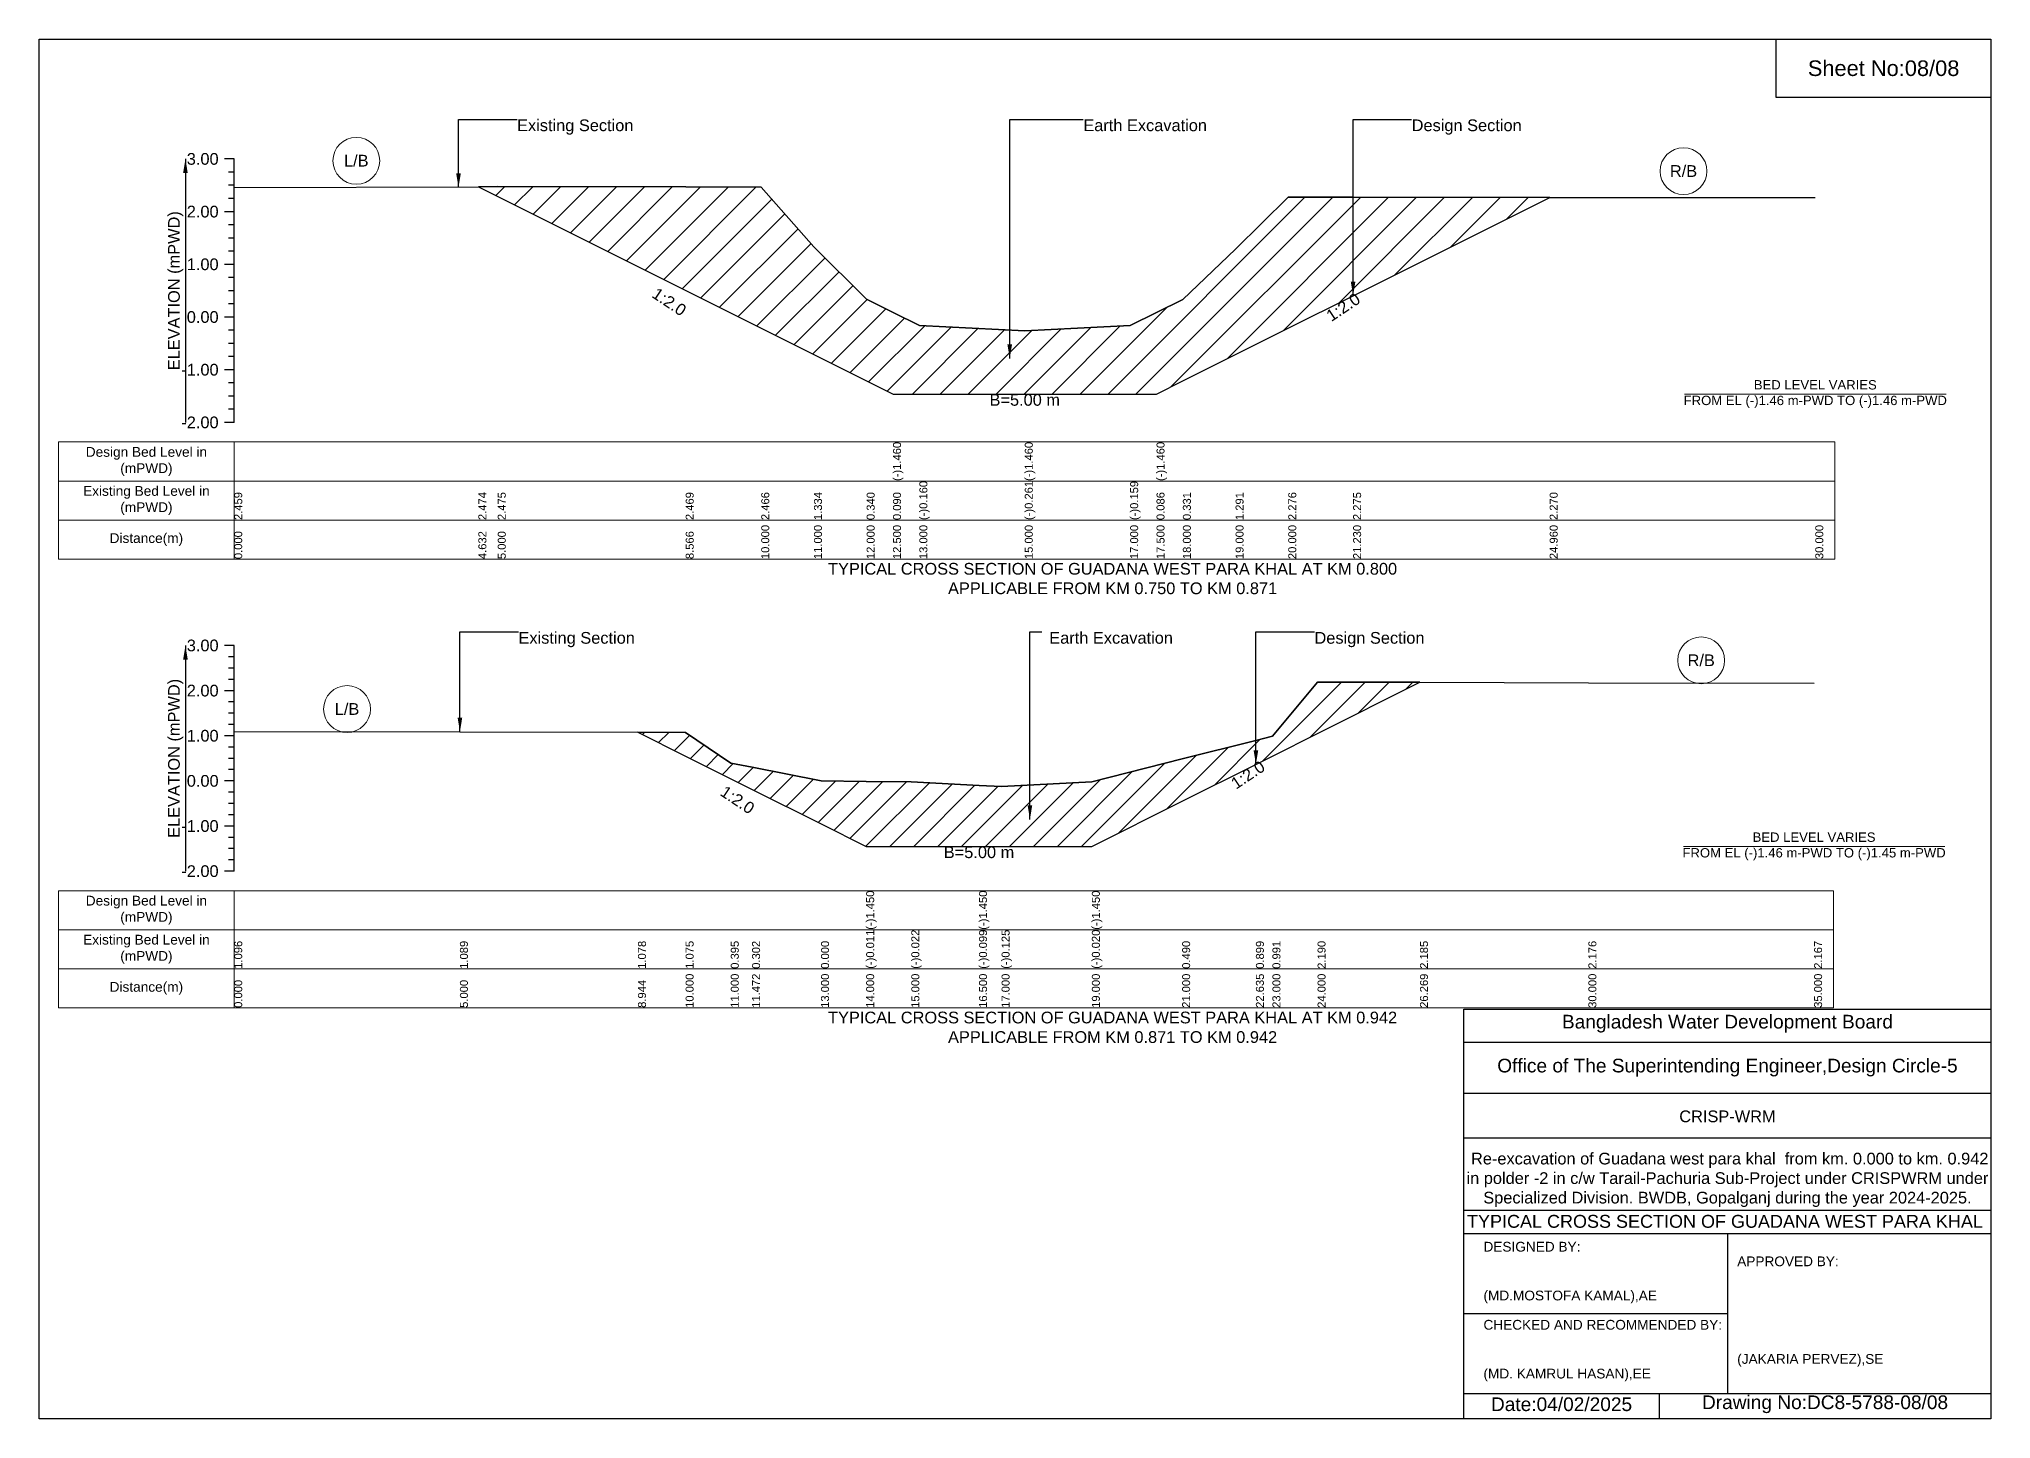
# Model space of a CAD drawing. Header units: inches. Extents: x 91000 to 188000, y -5656 to 0.
# Drawn here: x 170000 to 178000, y -5656 to 0 of the extents above; entities that cross this region are included whole.
import ezdxf

# ---------------------------------------------------------------- set-up
doc = ezdxf.new("R2010")
doc.units = ezdxf.units.IN
doc.header["$LTSCALE"] = 7
doc.header["$MEASUREMENT"] = 0
for name, color, linetype, lineweight in [('Cross section Data Border', 7, 'Continuous', 9), ('Cross Section Labels', 7, 'Continuous', 9), ('Existing_Bed_Level for Xsection', 7, 'Continuous', 25)]:
    doc.layers.add(name, color=color, linetype=linetype, lineweight=lineweight)
doc.styles.get("Standard").update_dxf_attribs({"font": 'arial.ttf'})
doc.dimstyles.get("Standard").update_dxf_attribs({"dimtxt": 0.18, "dimasz": 0.18, "dimexe": 0.18, "dimexo": 0.0625, "dimgap": 0.09, "dimtad": 0, "dimtih": 1, "dimtoh": 1, "dimdec": 4, "dimzin": 0, "dimdsep": 46, "dimtxsty": 'Standard', "dimcen": 0.09, "dimadec": 0, "dimazin": 0, "dimtfac": 1, "dimtdec": 4, "dimtofl": 0, "dimtmove": 0, "dimatfit": 3, "dimfxl": 1, "dimtolj": 1, "dimtzin": 0, "dimarcsym": 0})

msp = doc.modelspace()

# ---------------------------------------------------------------- hatches: boundary and pattern name
at = {"layer": 'Existing_Bed_Level for Xsection'}
h = msp.add_hatch(dxfattribs=at)
h.set_pattern_fill('ANSI31', color=256, scale=648, style=0)
h.paths.add_polyline_path([(171800.6, -605.3), (171880, -645), (172650.3, -1030.1), (172960, -1185), (173176, -1293), (173392, -1401), (173500, -1455), (173608, -1455), (174040, -1455), (174472, -1455), (174580, -1455), (174688, -1401), (174904, -1293), (175120, -1185), (175385.7, -1052.1), (176191.4, -649.3), (175385.7, -648.3), (175120, -648), (174904, -860.8), (174688, -1068.1), (174580, -1121), (174472, -1174), (174040, -1196), (173608, -1174.2), (173500, -1120.2), (173392, -1066.2), (173176, -851.5), (172960, -607), (172650.3, -606.4), (171880, -605)])
h = msp.add_hatch(dxfattribs=at)
h.set_pattern_fill('ANSI31', color=256, scale=555, style=0)
h.paths.add_polyline_path([(172454.7, -2841.5), (172650, -2939.1), (172835, -3031.6), (172922.3, -3075.3), (173205, -3216.6), (173390, -3309.1), (173575, -3309.1), (173852.5, -3309.1), (173945, -3309.1), (174315, -3309.1), (174685, -3124.1), (174987.4, -2972.9), (175055, -2939.1), (175240, -2846.6), (175659.8, -2636.7), (175240, -2635.7), (175055, -2857.5), (174987.4, -2874.5), (174685, -2950.2), (174315, -3044.6), (173945, -3064), (173852.5, -3059.2), (173575, -3044.9), (173390, -3042.9), (173205, -3040.9), (172922.3, -2985), (172835, -2967.8), (172650, -2842)])

# ---------------------------------------------------------------- linework, layer by layer
for points in [[(170000, 0), (178000, 0), (178000, -5656), (170000, -5656)], [(177120, 0), (178000, 0), (178000, -240), (177120, -240)]]:
    msp.add_lwpolyline(points, close=True)
for points in [[(175840, -5656), (175840, -3976), (178000, -3976)], [(175840, -4112), (178000, -4112)], [(175840, -4320), (178000, -4320)], [(175840, -4504), (178000, -4504)], [(175840, -4800), (178000, -4800)], [(175840, -4896), (178000, -4896)], [(176920, -4896), (176920, -5552)], [(175840, -5224), (176920, -5224)], [(175840, -5552), (178000, -5552)], [(176640, -5552), (176640, -5656)]]:
    msp.add_lwpolyline(points)
at = {"layer": 'Cross section Data Border'}
for points in [[(170080, -1651.6), (177360, -1651.6), (177360, -2131.6), (170080, -2131.6)], [(170080, -3490.9), (177355, -3490.9), (177355, -3970.9), (170080, -3970.9)]]:
    msp.add_lwpolyline(points, close=True, dxfattribs=at)
for points in [[(170800, -1651.6), (170800, -2131.6)], [(170080, -1811.6), (177360, -1811.6)], [(170080, -1971.6), (177360, -1971.6)], [(170800, -3490.9), (170800, -3970.9)], [(170080, -3650.9), (177355, -3650.9)], [(170080, -3810.9), (177355, -3810.9)]]:
    msp.add_lwpolyline(points, dxfattribs=at)
at = {"layer": 'Cross Section Labels'}
for points in [[(176744.2, -1455), (177815.8, -1455)], [(176739.2, -3309.1), (177810.8, -3309.1)]]:
    msp.add_lwpolyline(points, dxfattribs=at)
for centre in [(171300.3, -498.9), (176740, -541.3), (176812.5, -2546.6), (171262.5, -2746.3)]:
    msp.add_circle(centre, 96, dxfattribs=at)
at = {"layer": 'Existing_Bed_Level for Xsection'}
for points in [[(170800, -491.6), (170760, -491.6)], [(170800, -545.6), (170776, -545.6)], [(170800, -1571.6), (170800, -1355.6), (170800, -1139.6), (170800, -923.6), (170800, -707.6), (170800, -491.6)], [(170800, -599.6), (170776, -599.6)], [(170800, -608.5), (171800.6, -605.3), (171880, -605), (172650.3, -606.4), (172960, -607), (173176, -851.5), (173392, -1066.2), (173500, -1120.2), (173500, -1120.2), (173608, -1174.2), (174040, -1196), (174040, -1196), (174472, -1174), (174580, -1121), (174580, -1121), (174688, -1068.1), (174904, -860.8), (175120, -648), (175385.7, -648.3), (176191.4, -649.3), (176200, -649.3), (177280, -649.3)], [(170800, -707.6), (170760, -707.6)], [(170800, -653.6), (170776, -653.6)], [(170800, -761.6), (170776, -761.6)], [(170800, -815.6), (170776, -815.6)], [(170800, -869.6), (170776, -869.6)], [(170800, -923.6), (170760, -923.6)], [(170800, -977.6), (170776, -977.6)], [(170800, -1031.6), (170776, -1031.6)], [(170800, -1085.6), (170776, -1085.6)], [(170800, -1139.6), (170760, -1139.6)], [(170800, -1193.6), (170776, -1193.6)], [(170800, -1247.6), (170776, -1247.6)], [(170800, -1355.6), (170760, -1355.6)], [(170800, -1301.6), (170776, -1301.6)], [(170800, -1409.6), (170776, -1409.6)], [(170800, -1463.6), (170776, -1463.6)], [(170800, -1517.6), (170776, -1517.6)], [(170800, -1571.6), (170760, -1571.6)], [(170800, -2485.9), (170760, -2485.9)], [(170800, -2532.1), (170776, -2532.1)], [(170800, -3410.9), (170800, -3225.9), (170800, -3040.9), (170800, -2855.9), (170800, -2670.9), (170800, -2485.9)], [(170800, -2578.4), (170776, -2578.4)], [(170800, -2624.6), (170776, -2624.6)], [(170800, -2838.1), (171725, -2839.4), (172454.7, -2841.5), (172650, -2842), (172835, -2967.8), (172922.3, -2985), (173205, -3040.9), (173390, -3042.9), (173390, -3042.9), (173575, -3044.9), (173852.5, -3059.2), (173852.5, -3059.2), (173945, -3064), (174315, -3044.6), (174315, -3044.6), (174685, -2950.2), (174987.4, -2874.5), (175055, -2857.5), (175240, -2635.7), (175659.8, -2636.7), (176350, -2638.3), (177275, -2640)], [(170800, -2670.9), (170760, -2670.9)], [(170800, -2717.1), (170776, -2717.1)], [(170800, -2763.4), (170776, -2763.4)], [(170800, -2855.9), (170760, -2855.9)], [(170800, -2809.6), (170776, -2809.6)], [(170800, -2902.1), (170776, -2902.1)], [(170800, -2948.4), (170776, -2948.4)], [(170800, -2994.6), (170776, -2994.6)], [(170800, -3040.9), (170760, -3040.9)], [(170800, -3087.1), (170776, -3087.1)], [(170800, -3133.4), (170776, -3133.4)], [(170800, -3179.6), (170776, -3179.6)], [(170800, -3225.9), (170760, -3225.9)], [(170800, -3272.1), (170776, -3272.1)], [(170800, -3318.4), (170776, -3318.4)], [(170800, -3410.9), (170760, -3410.9)], [(170800, -3364.6), (170776, -3364.6)]]:
    msp.add_lwpolyline(points, dxfattribs=at)
for points in [[(171800.6, -605.3), (171880, -645), (172650.3, -1030.1), (172960, -1185), (173176, -1293), (173392, -1401), (173500, -1455), (173500, -1455), (173608, -1455), (174040, -1455), (174040, -1455), (174472, -1455), (174580, -1455), (174580, -1455), (174688, -1401), (174904, -1293), (175120, -1185), (175385.7, -1052.1), (176191.4, -649.3), (175385.7, -648.3), (175120, -648), (174904, -860.8), (174688, -1068.1), (174580, -1121), (174580, -1121), (174472, -1174), (174040, -1196), (174040, -1196), (173608, -1174.2), (173500, -1120.2), (173500, -1120.2), (173392, -1066.2), (173176, -851.5), (172960, -607), (172650.3, -606.4), (171880, -605)], [(172454.7, -2841.5), (172454.7, -2841.5), (172650, -2939.1), (172835, -3031.6), (172922.3, -3075.3), (173205, -3216.6), (173390, -3309.1), (173390, -3309.1), (173575, -3309.1), (173852.5, -3309.1), (173852.5, -3309.1), (173945, -3309.1), (174315, -3309.1), (174315, -3309.1), (174685, -3124.1), (174987.4, -2972.9), (175055, -2939.1), (175240, -2846.6), (175659.8, -2636.7), (175659.8, -2636.7), (175659.8, -2636.7), (175240, -2635.7), (175055, -2857.5), (174987.4, -2874.5), (174685, -2950.2), (174315, -3044.6), (174315, -3044.6), (173945, -3064), (173852.5, -3059.2), (173852.5, -3059.2), (173575, -3044.9), (173390, -3042.9), (173390, -3042.9), (173205, -3040.9), (172922.3, -2985), (172835, -2967.8), (172650, -2842), (172454.7, -2841.5)]]:
    msp.add_lwpolyline(points, close=True, dxfattribs=at)

# ---------------------------------------------------------------- texts
at = {"attachment_point": 5}
for s, insert, char_height in [('Sheet No:08/08', (177560, -120), 64), ('Bangladesh Water Development Board', (176920, -4036), 56), ('Office of The Superintending Engineer,Design Circle-5', (176920, -4216), 56)]:
    msp.add_mtext(s, dxfattribs=dict(at, insert=insert, char_height=char_height))
for s, insert, char_height, width, attachment_point in [('CRISP-WRM', (176920, -4416), 48, 2240, 5), (' Re-excavation of Guadana west para khal  from km. 0.000 to km. 0.942 in polder -2 in c/w Tarail-Pachuria Sub-Project under CRISPWRM under Specialized Division. BWDB, Gopalganj during the year 2024-2025.', (176920, -4676), 48, 2160, 5), ('TYPICAL CROSS SECTION OF GUADANA WEST PARA KHAL', (176909.9, -4846.4), 52.797, 2111.891, 5), ('DESIGNED BY:^J^J^J(MD.MOSTOFA KAMAL),AE', (175920, -5056), 40, 1120, 4), ('APPROVED BY:^J^J^J^J^J^J(JAKARIA PERVEZ),SE', (176960, -5216), 40, 1120, 4), ('CHECKED AND RECOMMENDED BY:^J^J^J(MD. KAMRUL HASAN),EE', (175920, -5376), 40, 1120, 4), ('Date:04/02/2025', (176240, -5596), 56, 1120, 5), ('Drawing No:DC8-5788-08/08', (177320, -5596), 56, 1760, 5)]:
    msp.add_mtext(s, dxfattribs=dict(insert=insert, char_height=char_height, width=width, attachment_point=attachment_point))
at = {"layer": 'Cross section Data Border', "char_height": 40, "width": 640, "attachment_point": 5}
for s, insert in [('Design Bed Level in (mPWD)', (170440, -1731.6)), ('Existing Bed Level in (mPWD)', (170440, -1891.6)), ('Distance(m)', (170440, -2051.6)), ('Design Bed Level in (mPWD)', (170440, -3570.9)), ('Existing Bed Level in (mPWD)', (170440, -3730.9)), ('Distance(m)', (170440, -3890.9))]:
    msp.add_mtext(s, dxfattribs=dict(at, insert=insert))
at = {"layer": 'Cross Section Labels'}
for s, insert, char_height, attachment_point in [('Existing Section', (171959.2, -329.6), 48, 1), ('Earth Excavation', (174280, -329.6), 48, 1), ('Design Section', (175625.7, -329.6), 48, 1), ('L/B', (171300.3, -498.9), 48, 5), ('R/B', (176740, -541.3), 48, 5), ('BED LEVEL VARIES ^JFROM EL (-)1.46 m-PWD TO (-)1.46 m-PWD', (177280, -1455), 38.4, 5), ('B=5.00 m', (174040, -1455), 48, 2), ('TYPICAL CROSS SECTION OF GUADANA WEST PARA KHAL AT KM 0.800^JAPPLICABLE FROM KM 0.750 TO KM 0.871', (174400, -2211.6), 48, 5), ('Existing Section', (171965, -2430.4), 48, 1), ('Earth Excavation', (174140.5, -2430.4), 48, 1), ('Design Section', (175227.4, -2430.4), 48, 1), ('R/B', (176812.5, -2546.6), 48, 5), ('L/B', (171262.5, -2746.3), 48, 5), ('BED LEVEL VARIES ^JFROM EL (-)1.46 m-PWD TO (-)1.45 m-PWD', (177275, -3309.1), 38.4, 5), ('B=5.00 m', (173852.5, -3309.1), 48, 2), ('TYPICAL CROSS SECTION OF GUADANA WEST PARA KHAL AT KM 0.942^JAPPLICABLE FROM KM 0.871 TO KM 0.942', (174400, -4050.9), 48, 5)]:
    msp.add_mtext(s, dxfattribs=dict(at, insert=insert, char_height=char_height, attachment_point=attachment_point))
at = {"layer": 'Cross Section Labels', "char_height": 48, "attachment_point": 2}
for insert, rotation in [((172596.3, -1057.1), 326.30993), ((175331.7, -1079.1), 33.69007), ((174941.2, -2996), 33.69007), ((172876.1, -3098.4), 326.30993)]:
    msp.add_mtext('1:2.0', dxfattribs=dict(at, insert=insert, rotation=rotation))
at = {"layer": 'Existing_Bed_Level for Xsection', "char_height": 48, "attachment_point": 6}
for s, insert in [('3.00', (170736, -491.6)), ('2.00', (170736, -707.6)), ('1.00', (170736, -923.6)), ('0.00', (170736, -1139.6)), ('-1.00', (170736, -1355.6)), ('-2.00', (170736, -1571.6)), ('3.00', (170736, -2485.9)), ('2.00', (170736, -2670.9)), ('1.00', (170736, -2855.9)), ('0.00', (170736, -3040.9)), ('-1.00', (170736, -3225.9)), ('-2.00', (170736, -3410.9))]:
    msp.add_mtext(s, dxfattribs=dict(at, insert=insert))
at = {"layer": 'Existing_Bed_Level for Xsection', "rotation": 90}
for s, insert, char_height, attachment_point in [('ELEVATION (mPWD)', (170560, -1031.6), 48, 5), ('(-)1.460', (173500, -1811.6), 32.8, 1), ('(-)1.460', (174040, -1811.6), 32.8, 1), ('(-)1.460', (174580, -1811.6), 32.8, 1), ('(-)0.160', (173608, -1971.6), 32.8, 1), ('(-)0.261', (174040, -1971.6), 32.8, 1), ('(-)0.159', (174472, -1971.6), 32.8, 1), ('2.459', (170800, -1971.6), 32.8, 1), ('2.474', (171800.6, -1971.6), 32.8, 1), ('2.475', (171880, -1971.6), 32.8, 1), ('2.469', (172650.3, -1971.6), 32.8, 1), ('2.466', (172960, -1971.6), 32.8, 1), ('1.334', (173176, -1971.6), 32.8, 1), ('0.340', (173392, -1971.6), 32.8, 1), ('0.090', (173500, -1971.6), 32.8, 1), ('0.086', (174580, -1971.6), 32.8, 1), ('0.331', (174688, -1971.6), 32.8, 1), ('1.291', (174904, -1971.6), 32.8, 1), ('2.276', (175120, -1971.6), 32.8, 1), ('2.275', (175385.7, -1971.6), 32.8, 1), ('2.270', (176191.4, -1971.6), 32.8, 1), ('10.000', (172960, -2131.6), 32.8, 1), ('11.000', (173176, -2131.6), 32.8, 1), ('12.000', (173392, -2131.6), 32.8, 1), ('12.500', (173500, -2131.6), 32.8, 1), ('13.000', (173608, -2131.6), 32.8, 1), ('15.000', (174040, -2131.6), 32.8, 1), ('17.000', (174472, -2131.6), 32.8, 1), ('17.500', (174580, -2131.6), 32.8, 1), ('18.000', (174688, -2131.6), 32.8, 1), ('19.000', (174904, -2131.6), 32.8, 1), ('20.000', (175120, -2131.6), 32.8, 1), ('21.230', (175385.7, -2131.6), 32.8, 1), ('24.960', (176191.4, -2131.6), 32.8, 1), ('30.000', (177280, -2131.6), 32.8, 1), ('0.000', (170800, -2131.6), 32.8, 1), ('4.632', (171800.6, -2131.6), 32.8, 1), ('5.000', (171880, -2131.6), 32.8, 1), ('8.566', (172650.3, -2131.6), 32.8, 1), ('ELEVATION (mPWD)', (170560, -2948.4), 48, 5), ('(-)1.450', (173390, -3650.9), 32.8, 1), ('(-)1.450', (173852.5, -3650.9), 32.8, 1), ('(-)1.450', (174315, -3650.9), 32.8, 1), ('(-)0.011', (173390, -3810.9), 32.8, 1), ('(-)0.022', (173575, -3810.9), 32.8, 1), ('(-)0.099', (173852.5, -3810.9), 32.8, 1), ('(-)0.125', (173945, -3810.9), 32.8, 1), ('(-)0.020', (174315, -3810.9), 32.8, 1), ('1.096', (170800, -3810.9), 32.8, 1), ('1.089', (171725, -3810.9), 32.8, 1), ('1.078', (172454.7, -3810.9), 32.8, 1), ('1.075', (172650, -3810.9), 32.8, 1), ('0.395', (172835, -3810.9), 32.8, 1), ('0.302', (172922.3, -3810.9), 32.8, 1), ('0.000', (173205, -3810.9), 32.8, 1), ('0.490', (174685, -3810.9), 32.8, 1), ('0.899', (174987.4, -3810.9), 32.8, 1), ('0.991', (175055, -3810.9), 32.8, 1), ('2.190', (175240, -3810.9), 32.8, 1), ('2.185', (175659.8, -3810.9), 32.8, 1), ('2.176', (176350, -3810.9), 32.8, 1), ('2.167', (177275, -3810.9), 32.8, 1), ('10.000', (172650, -3970.9), 32.8, 1), ('11.000', (172835, -3970.9), 32.8, 1), ('11.472', (172922.3, -3970.9), 32.8, 1), ('13.000', (173205, -3970.9), 32.8, 1), ('14.000', (173390, -3970.9), 32.8, 1), ('15.000', (173575, -3970.9), 32.8, 1), ('16.500', (173852.5, -3970.9), 32.8, 1), ('17.000', (173945, -3970.9), 32.8, 1), ('19.000', (174315, -3970.9), 32.8, 1), ('21.000', (174685, -3970.9), 32.8, 1), ('22.635', (174987.4, -3970.9), 32.8, 1), ('23.000', (175055, -3970.9), 32.8, 1), ('24.000', (175240, -3970.9), 32.8, 1), ('26.269', (175659.8, -3970.9), 32.8, 1), ('30.000', (176350, -3970.9), 32.8, 1), ('35.000', (177275, -3970.9), 32.8, 1), ('0.000', (170800, -3970.9), 32.8, 1), ('5.000', (171725, -3970.9), 32.8, 1), ('8.944', (172454.7, -3970.9), 32.8, 1)]:
    msp.add_mtext(s, dxfattribs=dict(at, insert=insert, char_height=char_height, attachment_point=attachment_point))

# ---------------------------------------------------------------- leaders
at = {"layer": 'Cross Section Labels', "annotation_type": 0, "has_hookline": 1, "hookline_direction": 0}
for points, text_width in [([(171719.2, -608.5), (171719.2, -329.6), (171959.1, -329.6)], 467.2), ([(173978.4, -1309.5), (173978.4, -329.6), (174279.9, -329.6)], 497), ([(175385.7, -1052.1), (175385.7, -329.6), (175625.6, -329.6)], 441.2), ([(171725, -2839.4), (171725, -2430.4), (171964.9, -2430.4)], 467.2), ([(174061.2, -3198.4), (174061.2, -2430.4), (174109.9, -2430.4)], 497), ([(174987.4, -2972.9), (174987.4, -2430.4), (175227.3, -2430.4)], 441.2)]:
    msp.add_leader(points, dimstyle='Standard', override={"dimasz": 57.6}, dxfattribs=dict(at, text_width=text_width))
at = {"layer": 'Existing_Bed_Level for Xsection'}
for points in [[(170600, -491.6), (170600, -1571.6)], [(170600, -2485.9), (170600, -3410.9)]]:
    msp.add_leader(points, dimstyle='Standard', override={"dimasz": 57.6}, dxfattribs=at)

doc.saveas('drawing.dxf')
